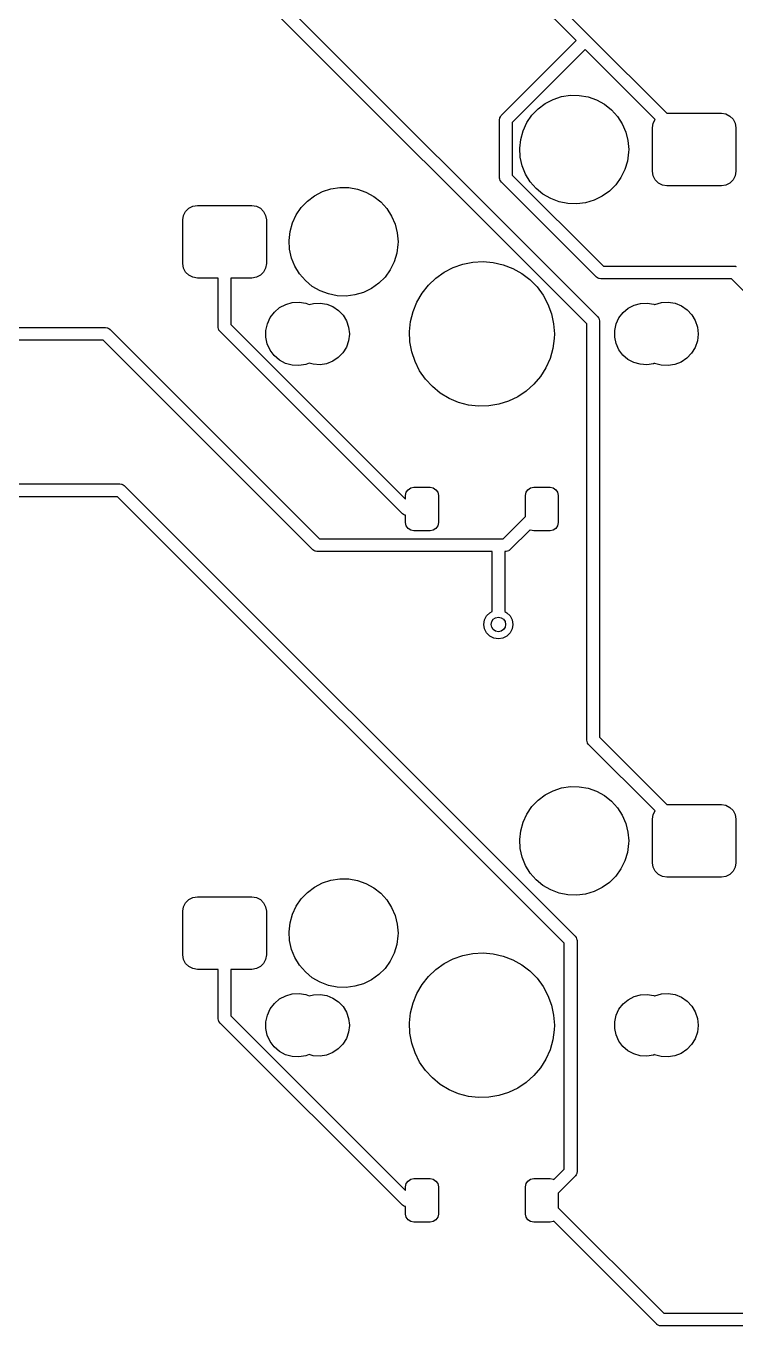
# Model space of a CAD drawing. Extents: x 50 to 376, y -141 to -43.
# Drawn here: x 140.61 to 160.16, y -138.59 to -102.77 of the extents above; entities that cross this region are included whole.
import ezdxf

# ---------------------------------------------------------------- set-up
doc = ezdxf.new("R2010")
doc.units = 0
doc.layers.add('BLACK', color=7, linetype='CONTINUOUS')

msp = doc.modelspace()

# ---------------------------------------------------------------- linework, layer by layer
at = {"layer": 'BLACK', "linetype": 'CONTINUOUS'}
for p, q in [((146.433, -100.862), (156.345, -110.774)), ((156.046, -110.97), (146.237, -101.161)), ((155.754, -103.17), (153.838, -101.254)), ((154.137, -101.058), (156.125, -103.046)), ((156.125, -103.046), (156.125, -103.046)), ((156.125, -103.046), (156.125, -103.046)), ((156.125, -103.046), (158.252, -105.172)), ((153.696, -105.227), (155.754, -103.17)), ((156.002, -103.417), (153.995, -105.424)), ((157.927, -105.343), (156.002, -103.417)), ((154.706, -105.05), (154.903, -104.903)), ((154.903, -104.903), (155.121, -104.789)), ((155.121, -104.789), (155.354, -104.713)), ((155.354, -104.713), (155.597, -104.676)), ((155.597, -104.676), (155.843, -104.679)), ((155.843, -104.679), (156.085, -104.722)), ((156.085, -104.722), (156.317, -104.804)), ((156.317, -104.804), (156.532, -104.923)), ((156.532, -104.923), (156.725, -105.075)), ((153.645, -105.351), (153.65, -105.308)), ((153.65, -105.308), (153.653, -105.303)), ((153.653, -105.299), (153.672, -105.267)), ((153.653, -105.303), (153.653, -105.299)), ((153.672, -105.267), (153.69, -105.234)), ((153.69, -105.234), (153.694, -105.231)), ((153.694, -105.231), (153.696, -105.227)), ((154.398, -105.431), (154.536, -105.228)), ((154.536, -105.228), (154.706, -105.05)), ((156.725, -105.075), (156.89, -105.257)), ((156.89, -105.257), (157.024, -105.463)), ((158.252, -105.172), (158.254, -105.172)), ((158.254, -105.172), (159.754, -105.172)), ((159.754, -105.172), (159.878, -105.192)), ((159.878, -105.192), (159.989, -105.248)), ((159.989, -105.248), (160.078, -105.337)), ((153.645, -106.947), (153.645, -105.351)), ((153.995, -105.424), (153.995, -106.875)), ((154.229, -105.891), (154.294, -105.654)), ((154.294, -105.654), (154.398, -105.431)), ((157.024, -105.463), (157.122, -105.689)), ((157.854, -105.572), (157.874, -105.448)), ((157.854, -106.772), (157.854, -105.572)), ((157.874, -105.448), (157.927, -105.343)), ((160.078, -105.337), (160.134, -105.448)), ((160.134, -105.448), (160.154, -105.572)), ((160.154, -105.572), (160.154, -106.772)), ((154.202, -106.135), (154.229, -105.891)), ((157.122, -105.689), (157.182, -105.927)), ((157.182, -105.927), (157.202, -106.172)), ((154.217, -106.381), (154.202, -106.135)), ((154.271, -106.621), (154.217, -106.381)), ((157.2, -106.245), (157.168, -106.489)), ((157.202, -106.172), (157.2, -106.245)), ((154.363, -106.848), (154.271, -106.621)), ((157.097, -106.724), (156.988, -106.945)), ((157.168, -106.489), (157.097, -106.724)), ((153.646, -106.952), (153.645, -106.947)), ((153.645, -106.956), (153.646, -106.952)), ((153.656, -106.992), (153.645, -106.956)), ((153.665, -107.028), (153.656, -106.992)), ((153.668, -107.032), (153.665, -107.028)), ((153.669, -107.036), (153.668, -107.032)), ((153.696, -107.071), (153.669, -107.036)), ((156.308, -109.683), (153.696, -107.071)), ((153.995, -106.875), (156.504, -109.384)), ((154.492, -107.058), (154.363, -106.848)), ((154.653, -107.244), (154.492, -107.058)), ((156.988, -106.945), (156.844, -107.144)), ((157.874, -106.896), (157.854, -106.772)), ((157.93, -107.007), (157.874, -106.896)), ((158.019, -107.096), (157.93, -107.007)), ((158.13, -107.152), (158.019, -107.096)), ((159.989, -107.096), (159.878, -107.152)), ((160.078, -107.007), (159.989, -107.096)), ((160.134, -106.896), (160.078, -107.007)), ((160.154, -106.772), (160.134, -106.896)), ((148.356, -107.59), (148.553, -107.443)), ((148.553, -107.443), (148.771, -107.329)), ((148.771, -107.329), (149.004, -107.253)), ((149.004, -107.253), (149.247, -107.216)), ((149.247, -107.216), (149.493, -107.219)), ((149.493, -107.219), (149.735, -107.262)), ((149.735, -107.262), (149.967, -107.344)), ((149.967, -107.344), (150.182, -107.463)), ((150.182, -107.463), (150.375, -107.615)), ((154.842, -107.401), (154.653, -107.244)), ((155.054, -107.525), (154.842, -107.401)), ((156.47, -107.46), (156.249, -107.569)), ((156.67, -107.318), (156.47, -107.46)), ((156.844, -107.144), (156.67, -107.318)), ((158.254, -107.172), (158.13, -107.152)), ((159.754, -107.172), (158.254, -107.172)), ((159.878, -107.152), (159.754, -107.172)), ((145.003, -107.877), (145.092, -107.788)), ((145.092, -107.788), (145.203, -107.732)), ((145.203, -107.732), (145.327, -107.712)), ((145.327, -107.712), (146.827, -107.712)), ((146.827, -107.712), (146.951, -107.732)), ((146.951, -107.732), (147.062, -107.788)), ((147.062, -107.788), (147.151, -107.877)), ((148.048, -107.971), (148.186, -107.768)), ((148.186, -107.768), (148.356, -107.59)), ((150.375, -107.615), (150.54, -107.797)), ((150.54, -107.797), (150.674, -108.003)), ((155.284, -107.612), (155.054, -107.525)), ((155.524, -107.661), (155.284, -107.612)), ((155.77, -107.67), (155.524, -107.661)), ((156.014, -107.639), (155.77, -107.67)), ((156.249, -107.569), (156.014, -107.639)), ((144.927, -108.112), (144.947, -107.988)), ((144.927, -109.312), (144.927, -108.112)), ((144.947, -107.988), (145.003, -107.877)), ((147.151, -107.877), (147.207, -107.988)), ((147.207, -107.988), (147.227, -108.112)), ((147.227, -108.112), (147.227, -109.312)), ((147.944, -108.194), (148.048, -107.971)), ((150.674, -108.003), (150.772, -108.229)), ((147.852, -108.675), (147.879, -108.431)), ((147.879, -108.431), (147.944, -108.194)), ((150.772, -108.229), (150.832, -108.467)), ((150.832, -108.467), (150.852, -108.712)), ((147.867, -108.921), (147.852, -108.675)), ((150.85, -108.785), (150.818, -109.029)), ((150.852, -108.712), (150.85, -108.785)), ((147.921, -109.161), (147.867, -108.921)), ((148.013, -109.388), (147.921, -109.161)), ((150.818, -109.029), (150.747, -109.264)), ((144.947, -109.436), (144.927, -109.312)), ((145.003, -109.547), (144.947, -109.436)), ((145.092, -109.636), (145.003, -109.547)), ((147.151, -109.547), (147.062, -109.636)), ((147.207, -109.436), (147.151, -109.547)), ((147.227, -109.312), (147.207, -109.436)), ((148.142, -109.598), (148.013, -109.388)), ((148.303, -109.784), (148.142, -109.598)), ((150.638, -109.485), (150.494, -109.684)), ((150.747, -109.264), (150.638, -109.485)), ((151.891, -109.716), (152.12, -109.552)), ((152.12, -109.552), (152.37, -109.422)), ((152.37, -109.422), (152.636, -109.329)), ((152.636, -109.329), (152.912, -109.274)), ((152.912, -109.274), (153.193, -109.258)), ((153.193, -109.258), (153.474, -109.283)), ((153.474, -109.283), (153.748, -109.346)), ((153.748, -109.346), (154.011, -109.448)), ((154.011, -109.448), (154.257, -109.585)), ((154.257, -109.585), (154.481, -109.756)), ((156.504, -109.384), (160.105, -109.384)), ((160.105, -109.384), (160.148, -109.389)), ((160.148, -109.389), (160.152, -109.392)), ((160.152, -109.392), (160.157, -109.392)), ((145.203, -109.692), (145.092, -109.636)), ((145.327, -109.712), (145.203, -109.692)), ((145.902, -109.712), (145.327, -109.712)), ((145.902, -111.066), (145.902, -109.712)), ((146.827, -109.712), (146.252, -109.712)), ((146.252, -109.712), (146.252, -110.993)), ((146.951, -109.692), (146.827, -109.712)), ((147.062, -109.636), (146.951, -109.692)), ((148.492, -109.941), (148.303, -109.784)), ((148.704, -110.065), (148.492, -109.941)), ((150.32, -109.858), (150.12, -110)), ((150.494, -109.684), (150.32, -109.858)), ((151.513, -110.131), (151.687, -109.91)), ((151.687, -109.91), (151.891, -109.716)), ((154.481, -109.756), (154.678, -109.957)), ((154.678, -109.957), (154.846, -110.184)), ((156.312, -109.685), (156.308, -109.683)), ((156.315, -109.689), (156.312, -109.685)), ((156.347, -109.706), (156.315, -109.689)), ((156.379, -109.726), (156.347, -109.706)), ((156.384, -109.726), (156.379, -109.726)), ((156.388, -109.728), (156.384, -109.726)), ((156.432, -109.734), (156.388, -109.728)), ((160.032, -109.734), (156.432, -109.734)), ((176.977, -126.679), (160.032, -109.734)), ((148.934, -110.152), (148.704, -110.065)), ((149.174, -110.201), (148.934, -110.152)), ((149.42, -110.21), (149.174, -110.201)), ((149.664, -110.179), (149.42, -110.21)), ((149.899, -110.109), (149.664, -110.179)), ((150.12, -110), (149.899, -110.109)), ((151.371, -110.375), (151.513, -110.131)), ((154.846, -110.184), (154.979, -110.431)), ((147.334, -110.799), (147.448, -110.649)), ((147.448, -110.649), (147.593, -110.527)), ((147.593, -110.527), (147.76, -110.438)), ((147.76, -110.438), (147.942, -110.388)), ((147.942, -110.388), (148.131, -110.378)), ((148.131, -110.378), (148.317, -110.409)), ((148.317, -110.409), (148.408, -110.445)), ((148.408, -110.445), (148.526, -110.413)), ((148.526, -110.413), (148.709, -110.403)), ((148.709, -110.403), (148.891, -110.433)), ((148.891, -110.433), (149.061, -110.501)), ((149.061, -110.501), (149.213, -110.605)), ((149.213, -110.605), (149.339, -110.738)), ((151.198, -110.909), (151.266, -110.636)), ((151.266, -110.636), (151.371, -110.375)), ((154.979, -110.431), (155.077, -110.696)), ((156.935, -110.812), (157.046, -110.666)), ((157.046, -110.666), (157.187, -110.547)), ((157.187, -110.547), (157.349, -110.462)), ((157.349, -110.462), (157.526, -110.413)), ((157.526, -110.413), (157.709, -110.403)), ((157.709, -110.403), (157.891, -110.433)), ((157.891, -110.433), (157.913, -110.442)), ((157.913, -110.442), (157.92, -110.438)), ((157.92, -110.438), (158.102, -110.388)), ((158.102, -110.388), (158.291, -110.378)), ((158.291, -110.378), (158.477, -110.409)), ((158.477, -110.409), (158.653, -110.479)), ((158.653, -110.479), (158.809, -110.586)), ((158.809, -110.586), (158.939, -110.723)), ((146.252, -110.993), (151.062, -115.803)), ((147.212, -111.154), (147.254, -110.97)), ((147.254, -110.97), (147.334, -110.799)), ((149.339, -110.738), (149.434, -110.895)), ((149.434, -110.895), (149.492, -111.069)), ((151.169, -111.189), (151.198, -110.909)), ((155.077, -110.696), (155.136, -110.971)), ((155.136, -110.971), (155.156, -111.252)), ((156.046, -122.439), (156.046, -110.97)), ((156.345, -110.774), (156.372, -110.809)), ((156.372, -110.809), (156.373, -110.813)), ((156.373, -110.813), (156.376, -110.817)), ((156.376, -110.817), (156.385, -110.853)), ((156.385, -110.853), (156.396, -110.889)), ((156.396, -110.889), (156.395, -110.893)), ((156.395, -110.893), (156.396, -110.898)), ((156.396, -110.898), (156.396, -122.367)), ((156.817, -111.157), (156.857, -110.978)), ((156.857, -110.978), (156.935, -110.812)), ((158.939, -110.723), (159.036, -110.885)), ((159.036, -110.885), (159.097, -111.064)), ((136.212, -111.077), (142.802, -111.077)), ((142.802, -111.077), (142.846, -111.082)), ((142.846, -111.082), (142.85, -111.085)), ((142.85, -111.085), (142.855, -111.085)), ((142.855, -111.085), (142.887, -111.104)), ((142.887, -111.104), (142.919, -111.122)), ((142.919, -111.122), (142.922, -111.126)), ((142.922, -111.126), (142.926, -111.128)), ((142.926, -111.128), (148.693, -116.896)), ((145.903, -111.07), (145.902, -111.066)), ((145.902, -111.075), (145.903, -111.07)), ((145.913, -111.111), (145.902, -111.075)), ((145.922, -111.147), (145.913, -111.111)), ((145.925, -111.15), (145.922, -111.147)), ((145.926, -111.155), (145.925, -111.15)), ((145.953, -111.19), (145.926, -111.155)), ((150.965, -116.202), (145.953, -111.19)), ((147.212, -111.343), (147.212, -111.154)), ((147.252, -111.528), (147.212, -111.343)), ((149.512, -111.258), (149.491, -111.44)), ((149.492, -111.069), (149.512, -111.252)), ((149.512, -111.252), (149.512, -111.258)), ((151.18, -111.471), (151.169, -111.189)), ((155.152, -111.377), (155.114, -111.656)), ((155.156, -111.252), (155.152, -111.377)), ((156.817, -111.341), (156.817, -111.157)), ((156.855, -111.52), (156.817, -111.341)), ((159.117, -111.258), (159.095, -111.446)), ((159.097, -111.064), (159.117, -111.252)), ((159.117, -111.252), (159.117, -111.258)), ((142.73, -111.427), (136.212, -111.427)), ((148.497, -117.194), (142.73, -111.427)), ((147.33, -111.7), (147.252, -111.528)), ((147.444, -111.851), (147.33, -111.7)), ((149.431, -111.614), (149.335, -111.771)), ((149.491, -111.44), (149.431, -111.614)), ((151.231, -111.748), (151.18, -111.471)), ((151.32, -112.015), (151.231, -111.748)), ((155.114, -111.656), (155.038, -111.927)), ((156.932, -111.687), (156.855, -111.52)), ((157.042, -111.834), (156.932, -111.687)), ((159.034, -111.625), (158.935, -111.786)), ((159.095, -111.446), (159.034, -111.625)), ((147.588, -111.974), (147.444, -111.851)), ((147.754, -112.063), (147.588, -111.974)), ((147.936, -112.115), (147.754, -112.063)), ((148.125, -112.126), (147.936, -112.115)), ((148.311, -112.096), (148.125, -112.126)), ((148.408, -112.058), (148.311, -112.096)), ((148.52, -112.09), (148.408, -112.058)), ((148.704, -112.101), (148.52, -112.09)), ((148.885, -112.072), (148.704, -112.101)), ((149.056, -112.005), (148.885, -112.072)), ((149.208, -111.903), (149.056, -112.005)), ((149.335, -111.771), (149.208, -111.903)), ((151.446, -112.267), (151.32, -112.015)), ((155.038, -111.927), (154.924, -112.185)), ((157.182, -111.953), (157.042, -111.834)), ((157.344, -112.04), (157.182, -111.953)), ((157.52, -112.09), (157.344, -112.04)), ((157.704, -112.101), (157.52, -112.09)), ((157.885, -112.072), (157.704, -112.101)), ((157.911, -112.062), (157.885, -112.072)), ((157.914, -112.063), (157.911, -112.062)), ((158.096, -112.115), (157.914, -112.063)), ((158.285, -112.126), (158.096, -112.115)), ((158.471, -112.096), (158.285, -112.126)), ((158.647, -112.027), (158.471, -112.096)), ((158.804, -111.922), (158.647, -112.027)), ((158.935, -111.786), (158.804, -111.922)), ((151.606, -112.499), (151.446, -112.267)), ((154.775, -112.424), (154.594, -112.64)), ((154.924, -112.185), (154.775, -112.424)), ((151.797, -112.705), (151.606, -112.499)), ((152.015, -112.883), (151.797, -112.705)), ((154.384, -112.827), (154.15, -112.984)), ((154.594, -112.64), (154.384, -112.827)), ((152.257, -113.029), (152.015, -112.883)), ((152.516, -113.138), (152.257, -113.029)), ((152.788, -113.211), (152.516, -113.138)), ((153.627, -113.191), (153.35, -113.237)), ((153.896, -113.106), (153.627, -113.191)), ((154.15, -112.984), (153.896, -113.106)), ((153.068, -113.244), (152.788, -113.211)), ((153.35, -113.237), (153.068, -113.244)), ((123.103, -115.387), (143.197, -115.387)), ((143.197, -115.387), (143.241, -115.393)), ((143.241, -115.393), (143.245, -115.395)), ((143.245, -115.395), (143.25, -115.395)), ((143.25, -115.395), (143.282, -115.415)), ((143.282, -115.415), (143.314, -115.432)), ((143.314, -115.432), (143.317, -115.436)), ((143.317, -115.436), (143.321, -115.438)), ((143.321, -115.438), (155.728, -127.846)), ((151.062, -115.703), (151.079, -115.617)), ((151.062, -115.803), (151.062, -115.703)), ((151.079, -115.617), (151.128, -115.544)), ((151.128, -115.544), (151.201, -115.495)), ((151.201, -115.495), (151.287, -115.478)), ((151.287, -115.478), (151.737, -115.478)), ((151.737, -115.478), (151.823, -115.495)), ((151.823, -115.495), (151.896, -115.544)), ((151.896, -115.544), (151.945, -115.617)), ((151.945, -115.617), (151.962, -115.703)), ((151.962, -115.703), (151.962, -116.453)), ((154.362, -115.703), (154.379, -115.617)), ((154.362, -116.281), (154.362, -115.703)), ((154.379, -115.617), (154.428, -115.544)), ((154.428, -115.544), (154.501, -115.495)), ((154.501, -115.495), (154.587, -115.478)), ((154.587, -115.478), (155.037, -115.478)), ((155.037, -115.478), (155.123, -115.495)), ((155.123, -115.495), (155.196, -115.544)), ((155.196, -115.544), (155.245, -115.617)), ((155.245, -115.617), (155.262, -115.703)), ((155.262, -115.703), (155.262, -116.453)), ((143.125, -115.737), (123.176, -115.737)), ((155.43, -128.042), (143.125, -115.737)), ((150.969, -116.204), (150.965, -116.202)), ((150.972, -116.208), (150.969, -116.204)), ((151.005, -116.226), (150.972, -116.208)), ((151.037, -116.245), (151.005, -116.226)), ((151.041, -116.245), (151.037, -116.245)), ((151.046, -116.248), (151.041, -116.245)), ((151.062, -116.25), (151.046, -116.248)), ((151.062, -116.453), (151.062, -116.25)), ((153.747, -116.896), (154.362, -116.281)), ((151.079, -116.539), (151.062, -116.453)), ((151.128, -116.612), (151.079, -116.539)), ((151.201, -116.661), (151.128, -116.612)), ((151.287, -116.678), (151.201, -116.661)), ((151.737, -116.678), (151.287, -116.678)), ((151.823, -116.661), (151.737, -116.678)), ((151.896, -116.612), (151.823, -116.661)), ((151.945, -116.539), (151.896, -116.612)), ((151.962, -116.453), (151.945, -116.539)), ((154.486, -116.651), (153.943, -117.194)), ((154.501, -116.661), (154.486, -116.651)), ((154.587, -116.678), (154.501, -116.661)), ((155.037, -116.678), (154.587, -116.678)), ((155.123, -116.661), (155.037, -116.678)), ((155.196, -116.612), (155.123, -116.661)), ((155.245, -116.539), (155.196, -116.612)), ((155.262, -116.453), (155.245, -116.539)), ((148.693, -116.896), (153.747, -116.896)), ((148.501, -117.197), (148.497, -117.194)), ((148.504, -117.201), (148.501, -117.197)), ((148.537, -117.218), (148.504, -117.201)), ((148.569, -117.238), (148.537, -117.218)), ((148.573, -117.238), (148.569, -117.238)), ((148.577, -117.24), (148.573, -117.238)), ((148.621, -117.246), (148.577, -117.24)), ((153.439, -117.246), (148.621, -117.246)), ((153.439, -118.903), (153.439, -117.246)), ((153.819, -117.246), (153.789, -117.246)), ((153.789, -117.246), (153.789, -118.903)), ((153.824, -117.244), (153.819, -117.246)), ((153.829, -117.245), (153.824, -117.244)), ((153.864, -117.235), (153.829, -117.245)), ((153.9, -117.226), (153.864, -117.235)), ((153.904, -117.223), (153.9, -117.226)), ((153.908, -117.221), (153.904, -117.223)), ((153.943, -117.194), (153.908, -117.221)), ((153.379, -118.934), (153.439, -118.903)), ((153.789, -118.903), (153.849, -118.934)), ((153.214, -119.257), (153.233, -119.134)), ((153.233, -119.381), (153.214, -119.257)), ((153.233, -119.134), (153.29, -119.022)), ((153.29, -119.022), (153.379, -118.934)), ((153.849, -118.934), (153.938, -119.022)), ((153.938, -119.022), (153.994, -119.134)), ((153.994, -119.134), (154.014, -119.257)), ((154.014, -119.257), (153.994, -119.381)), ((153.29, -119.493), (153.233, -119.381)), ((153.379, -119.581), (153.29, -119.493)), ((153.49, -119.638), (153.379, -119.581)), ((153.614, -119.657), (153.49, -119.638)), ((153.738, -119.638), (153.614, -119.657)), ((153.849, -119.581), (153.738, -119.638)), ((153.938, -119.493), (153.849, -119.581)), ((153.994, -119.381), (153.938, -119.493)), ((156.047, -122.444), (156.046, -122.439)), ((156.046, -122.448), (156.047, -122.444)), ((156.057, -122.484), (156.046, -122.448)), ((156.066, -122.52), (156.057, -122.484)), ((156.396, -122.367), (158.252, -124.222)), ((156.069, -122.524), (156.066, -122.52)), ((156.07, -122.528), (156.069, -122.524)), ((156.097, -122.563), (156.07, -122.528)), ((157.927, -124.393), (156.097, -122.563)), ((154.903, -123.953), (155.121, -123.839)), ((155.121, -123.839), (155.354, -123.763)), ((155.354, -123.763), (155.597, -123.726)), ((155.597, -123.726), (155.843, -123.729)), ((155.843, -123.729), (156.085, -123.772)), ((156.085, -123.772), (156.317, -123.854)), ((156.317, -123.854), (156.532, -123.973)), ((154.398, -124.481), (154.536, -124.278)), ((154.536, -124.278), (154.706, -124.1)), ((154.706, -124.1), (154.903, -123.953)), ((156.532, -123.973), (156.725, -124.125)), ((156.725, -124.125), (156.89, -124.307)), ((158.252, -124.222), (158.254, -124.222)), ((158.254, -124.222), (159.754, -124.222)), ((159.754, -124.222), (159.878, -124.242)), ((159.878, -124.242), (159.989, -124.298)), ((159.989, -124.298), (160.078, -124.387)), ((154.294, -124.704), (154.398, -124.481)), ((156.89, -124.307), (157.024, -124.513)), ((157.024, -124.513), (157.122, -124.739)), ((157.854, -124.622), (157.874, -124.498)), ((157.854, -125.822), (157.854, -124.622)), ((157.874, -124.498), (157.927, -124.393)), ((160.078, -124.387), (160.134, -124.498)), ((160.134, -124.498), (160.154, -124.622)), ((160.154, -124.622), (160.154, -125.822)), ((154.202, -125.185), (154.229, -124.941)), ((154.229, -124.941), (154.294, -124.704)), ((157.122, -124.739), (157.182, -124.977)), ((157.182, -124.977), (157.202, -125.222)), ((154.217, -125.431), (154.202, -125.185)), ((157.2, -125.295), (157.168, -125.539)), ((157.202, -125.222), (157.2, -125.295)), ((154.271, -125.671), (154.217, -125.431)), ((154.363, -125.898), (154.271, -125.671)), ((157.168, -125.539), (157.097, -125.774)), ((154.492, -126.108), (154.363, -125.898)), ((156.988, -125.995), (156.844, -126.194)), ((157.097, -125.774), (156.988, -125.995)), ((157.874, -125.946), (157.854, -125.822)), ((157.93, -126.057), (157.874, -125.946)), ((158.019, -126.146), (157.93, -126.057)), ((160.078, -126.057), (159.989, -126.146)), ((160.134, -125.946), (160.078, -126.057)), ((160.154, -125.822), (160.134, -125.946)), ((148.553, -126.493), (148.771, -126.379)), ((148.771, -126.379), (149.004, -126.303)), ((149.004, -126.303), (149.247, -126.266)), ((149.247, -126.266), (149.493, -126.269)), ((149.493, -126.269), (149.735, -126.312)), ((149.735, -126.312), (149.967, -126.394)), ((149.967, -126.394), (150.182, -126.513)), ((154.653, -126.294), (154.492, -126.108)), ((154.842, -126.451), (154.653, -126.294)), ((156.67, -126.368), (156.47, -126.51)), ((156.844, -126.194), (156.67, -126.368)), ((158.13, -126.202), (158.019, -126.146)), ((158.254, -126.222), (158.13, -126.202)), ((159.754, -126.222), (158.254, -126.222)), ((159.878, -126.202), (159.754, -126.222)), ((159.989, -126.146), (159.878, -126.202)), ((145.092, -126.838), (145.203, -126.782)), ((145.203, -126.782), (145.327, -126.762)), ((145.327, -126.762), (146.827, -126.762)), ((146.827, -126.762), (146.951, -126.782)), ((146.951, -126.782), (147.062, -126.838)), ((148.186, -126.818), (148.356, -126.64)), ((148.356, -126.64), (148.553, -126.493)), ((150.182, -126.513), (150.375, -126.665)), ((150.375, -126.665), (150.54, -126.847)), ((155.054, -126.575), (154.842, -126.451)), ((155.284, -126.662), (155.054, -126.575)), ((155.524, -126.711), (155.284, -126.662)), ((155.77, -126.72), (155.524, -126.711)), ((156.014, -126.689), (155.77, -126.72)), ((156.249, -126.619), (156.014, -126.689)), ((156.47, -126.51), (156.249, -126.619)), ((144.927, -127.162), (144.947, -127.038)), ((144.927, -128.362), (144.927, -127.162)), ((144.947, -127.038), (145.003, -126.927)), ((145.003, -126.927), (145.092, -126.838)), ((147.062, -126.838), (147.151, -126.927)), ((147.151, -126.927), (147.207, -127.038)), ((147.207, -127.038), (147.227, -127.162)), ((147.227, -127.162), (147.227, -128.362)), ((147.944, -127.244), (148.048, -127.021)), ((148.048, -127.021), (148.186, -126.818)), ((150.54, -126.847), (150.674, -127.053)), ((150.674, -127.053), (150.772, -127.279)), ((147.852, -127.725), (147.879, -127.481)), ((147.879, -127.481), (147.944, -127.244)), ((150.772, -127.279), (150.832, -127.517)), ((150.832, -127.517), (150.852, -127.762)), ((147.867, -127.971), (147.852, -127.725)), ((150.85, -127.835), (150.818, -128.079)), ((150.852, -127.762), (150.85, -127.835)), ((155.728, -127.846), (155.755, -127.88)), ((155.755, -127.88), (155.757, -127.885)), ((147.921, -128.211), (147.867, -127.971)), ((148.013, -128.438), (147.921, -128.211)), ((150.818, -128.079), (150.747, -128.314)), ((155.43, -134.263), (155.43, -128.042)), ((155.757, -127.885), (155.76, -127.888)), ((155.76, -127.888), (155.769, -127.925)), ((155.769, -127.925), (155.779, -127.96)), ((155.779, -127.96), (155.778, -127.965)), ((155.778, -127.965), (155.78, -127.969)), ((155.78, -127.969), (155.78, -134.335)), ((144.947, -128.486), (144.927, -128.362)), ((145.003, -128.597), (144.947, -128.486)), ((145.092, -128.686), (145.003, -128.597)), ((147.151, -128.597), (147.062, -128.686)), ((147.207, -128.486), (147.151, -128.597)), ((147.227, -128.362), (147.207, -128.486)), ((148.142, -128.648), (148.013, -128.438)), ((150.638, -128.535), (150.494, -128.734)), ((150.747, -128.314), (150.638, -128.535)), ((152.12, -128.602), (152.37, -128.472)), ((152.37, -128.472), (152.636, -128.379)), ((152.636, -128.379), (152.912, -128.324)), ((152.912, -128.324), (153.193, -128.308)), ((153.193, -128.308), (153.474, -128.333)), ((153.474, -128.333), (153.748, -128.396)), ((153.748, -128.396), (154.011, -128.498)), ((154.011, -128.498), (154.257, -128.635)), ((145.203, -128.742), (145.092, -128.686)), ((145.327, -128.762), (145.203, -128.742)), ((145.902, -128.762), (145.327, -128.762)), ((145.902, -130.116), (145.902, -128.762)), ((146.827, -128.762), (146.252, -128.762)), ((146.252, -128.762), (146.252, -130.043)), ((146.951, -128.742), (146.827, -128.762)), ((147.062, -128.686), (146.951, -128.742)), ((148.303, -128.834), (148.142, -128.648)), ((148.492, -128.991), (148.303, -128.834)), ((150.32, -128.908), (150.12, -129.05)), ((150.494, -128.734), (150.32, -128.908)), ((151.687, -128.96), (151.891, -128.766)), ((151.891, -128.766), (152.12, -128.602)), ((154.257, -128.635), (154.481, -128.806)), ((154.481, -128.806), (154.678, -129.007)), ((148.704, -129.115), (148.492, -128.991)), ((148.934, -129.202), (148.704, -129.115)), ((149.174, -129.251), (148.934, -129.202)), ((149.42, -129.26), (149.174, -129.251)), ((149.664, -129.229), (149.42, -129.26)), ((149.899, -129.159), (149.664, -129.229)), ((150.12, -129.05), (149.899, -129.159)), ((151.371, -129.425), (151.513, -129.181)), ((151.513, -129.181), (151.687, -128.96)), ((154.678, -129.007), (154.846, -129.234)), ((154.846, -129.234), (154.979, -129.481)), ((147.448, -129.699), (147.593, -129.577)), ((147.593, -129.577), (147.76, -129.488)), ((147.76, -129.488), (147.942, -129.438)), ((147.942, -129.438), (148.131, -129.428)), ((148.131, -129.428), (148.317, -129.459)), ((148.317, -129.459), (148.408, -129.495)), ((148.408, -129.495), (148.526, -129.463)), ((148.526, -129.463), (148.709, -129.453)), ((148.709, -129.453), (148.891, -129.483)), ((148.891, -129.483), (149.061, -129.551)), ((149.061, -129.551), (149.213, -129.655)), ((149.213, -129.655), (149.339, -129.788)), ((151.266, -129.686), (151.371, -129.425)), ((154.979, -129.481), (155.077, -129.746)), ((157.046, -129.716), (157.187, -129.597)), ((157.187, -129.597), (157.349, -129.512)), ((157.349, -129.512), (157.526, -129.463)), ((157.526, -129.463), (157.709, -129.453)), ((157.709, -129.453), (157.891, -129.483)), ((157.891, -129.483), (157.913, -129.492)), ((157.913, -129.492), (157.92, -129.488)), ((157.92, -129.488), (158.102, -129.438)), ((158.102, -129.438), (158.291, -129.428)), ((158.291, -129.428), (158.477, -129.459)), ((158.477, -129.459), (158.653, -129.529)), ((158.653, -129.529), (158.809, -129.636)), ((158.809, -129.636), (158.939, -129.773)), ((147.212, -130.204), (147.254, -130.02)), ((147.254, -130.02), (147.334, -129.849)), ((147.334, -129.849), (147.448, -129.699)), ((149.339, -129.788), (149.434, -129.945)), ((149.434, -129.945), (149.492, -130.119)), ((151.169, -130.239), (151.198, -129.959)), ((151.198, -129.959), (151.266, -129.686)), ((155.077, -129.746), (155.136, -130.021)), ((155.136, -130.021), (155.156, -130.302)), ((156.817, -130.207), (156.857, -130.028)), ((156.857, -130.028), (156.935, -129.862)), ((156.935, -129.862), (157.046, -129.716)), ((158.939, -129.773), (159.036, -129.935)), ((159.036, -129.935), (159.097, -130.114)), ((145.903, -130.12), (145.902, -130.116)), ((145.902, -130.125), (145.903, -130.12)), ((145.913, -130.161), (145.902, -130.125)), ((145.922, -130.197), (145.913, -130.161)), ((145.925, -130.2), (145.922, -130.197)), ((145.926, -130.205), (145.925, -130.2)), ((145.953, -130.24), (145.926, -130.205)), ((150.965, -135.252), (145.953, -130.24)), ((146.252, -130.043), (151.062, -134.853)), ((147.212, -130.393), (147.212, -130.204)), ((149.512, -130.308), (149.491, -130.49)), ((149.492, -130.119), (149.512, -130.302)), ((149.512, -130.302), (149.512, -130.308)), ((151.18, -130.521), (151.169, -130.239)), ((155.156, -130.302), (155.152, -130.427)), ((156.817, -130.391), (156.817, -130.207)), ((159.117, -130.308), (159.095, -130.496)), ((159.097, -130.114), (159.117, -130.302)), ((159.117, -130.302), (159.117, -130.308)), ((147.252, -130.578), (147.212, -130.393)), ((147.33, -130.75), (147.252, -130.578)), ((149.431, -130.664), (149.335, -130.821)), ((149.491, -130.49), (149.431, -130.664)), ((151.231, -130.798), (151.18, -130.521)), ((155.114, -130.706), (155.038, -130.977)), ((155.152, -130.427), (155.114, -130.706)), ((156.855, -130.57), (156.817, -130.391)), ((156.932, -130.737), (156.855, -130.57)), ((157.042, -130.884), (156.932, -130.737)), ((159.034, -130.675), (158.935, -130.836)), ((159.095, -130.496), (159.034, -130.675)), ((147.444, -130.901), (147.33, -130.75)), ((147.588, -131.024), (147.444, -130.901)), ((147.754, -131.113), (147.588, -131.024)), ((149.056, -131.055), (148.885, -131.122)), ((149.208, -130.953), (149.056, -131.055)), ((149.335, -130.821), (149.208, -130.953)), ((151.32, -131.065), (151.231, -130.798)), ((151.446, -131.317), (151.32, -131.065)), ((155.038, -130.977), (154.924, -131.235)), ((157.182, -131.003), (157.042, -130.884)), ((157.344, -131.09), (157.182, -131.003)), ((157.52, -131.14), (157.344, -131.09)), ((158.647, -131.077), (158.471, -131.146)), ((158.804, -130.972), (158.647, -131.077)), ((158.935, -130.836), (158.804, -130.972)), ((147.936, -131.165), (147.754, -131.113)), ((148.125, -131.176), (147.936, -131.165)), ((148.311, -131.146), (148.125, -131.176)), ((148.408, -131.108), (148.311, -131.146)), ((148.52, -131.14), (148.408, -131.108)), ((148.704, -131.151), (148.52, -131.14)), ((148.885, -131.122), (148.704, -131.151)), ((151.606, -131.549), (151.446, -131.317)), ((154.924, -131.235), (154.775, -131.474)), ((157.704, -131.151), (157.52, -131.14)), ((157.885, -131.122), (157.704, -131.151)), ((157.911, -131.112), (157.885, -131.122)), ((157.914, -131.113), (157.911, -131.112)), ((158.096, -131.165), (157.914, -131.113)), ((158.285, -131.176), (158.096, -131.165)), ((158.471, -131.146), (158.285, -131.176)), ((151.797, -131.755), (151.606, -131.549)), ((152.015, -131.933), (151.797, -131.755)), ((154.594, -131.69), (154.384, -131.877)), ((154.775, -131.474), (154.594, -131.69)), ((152.257, -132.079), (152.015, -131.933)), ((152.516, -132.188), (152.257, -132.079)), ((153.896, -132.156), (153.627, -132.241)), ((154.15, -132.034), (153.896, -132.156)), ((154.384, -131.877), (154.15, -132.034)), ((152.788, -132.261), (152.516, -132.188)), ((153.068, -132.294), (152.788, -132.261)), ((153.35, -132.287), (153.068, -132.294)), ((153.627, -132.241), (153.35, -132.287)), ((155.138, -134.555), (155.43, -134.263)), ((151.062, -134.753), (151.079, -134.667)), ((151.079, -134.667), (151.128, -134.594)), ((151.128, -134.594), (151.201, -134.545)), ((151.201, -134.545), (151.287, -134.528)), ((151.287, -134.528), (151.737, -134.528)), ((151.737, -134.528), (151.823, -134.545)), ((151.823, -134.545), (151.896, -134.594)), ((151.896, -134.594), (151.945, -134.667)), ((151.945, -134.667), (151.962, -134.753)), ((154.362, -134.753), (154.379, -134.667)), ((154.379, -134.667), (154.428, -134.594)), ((154.428, -134.594), (154.501, -134.545)), ((154.501, -134.545), (154.587, -134.528)), ((154.587, -134.528), (155.037, -134.528)), ((155.037, -134.528), (155.123, -134.545)), ((155.123, -134.545), (155.138, -134.555)), ((155.728, -134.459), (155.262, -134.925)), ((155.731, -134.455), (155.728, -134.459)), ((155.735, -134.452), (155.731, -134.455)), ((155.752, -134.42), (155.735, -134.452)), ((155.772, -134.388), (155.752, -134.42)), ((155.774, -134.379), (155.772, -134.383)), ((155.772, -134.383), (155.772, -134.388)), ((155.78, -134.335), (155.774, -134.379)), ((151.062, -134.853), (151.062, -134.753)), ((151.962, -134.753), (151.962, -135.503)), ((154.362, -135.503), (154.362, -134.753)), ((155.262, -134.925), (155.262, -135.331)), ((150.969, -135.254), (150.965, -135.252)), ((150.972, -135.258), (150.969, -135.254)), ((151.005, -135.276), (150.972, -135.258)), ((151.037, -135.295), (151.005, -135.276)), ((151.041, -135.295), (151.037, -135.295)), ((151.046, -135.298), (151.041, -135.295)), ((151.062, -135.3), (151.046, -135.298)), ((151.062, -135.503), (151.062, -135.3)), ((155.262, -135.331), (158.171, -138.239)), ((151.079, -135.589), (151.062, -135.503)), ((151.128, -135.662), (151.079, -135.589)), ((151.201, -135.711), (151.128, -135.662)), ((151.287, -135.728), (151.201, -135.711)), ((151.737, -135.728), (151.287, -135.728)), ((151.823, -135.711), (151.737, -135.728)), ((151.896, -135.662), (151.823, -135.711)), ((151.945, -135.589), (151.896, -135.662)), ((151.962, -135.503), (151.945, -135.589)), ((154.379, -135.589), (154.362, -135.503)), ((154.428, -135.662), (154.379, -135.589)), ((154.501, -135.711), (154.428, -135.662)), ((154.587, -135.728), (154.501, -135.711)), ((155.037, -135.728), (154.587, -135.728)), ((155.123, -135.711), (155.037, -135.728)), ((155.138, -135.701), (155.123, -135.711)), ((157.974, -138.538), (155.138, -135.701)), ((158.171, -138.239), (173.687, -138.239)), ((157.978, -138.54), (157.974, -138.538)), ((157.981, -138.544), (157.978, -138.54)), ((158.014, -138.562), (157.981, -138.544)), ((158.046, -138.581), (158.014, -138.562)), ((158.051, -138.581), (158.046, -138.581)), ((158.055, -138.584), (158.051, -138.581)), ((158.098, -138.589), (158.055, -138.584)), ((179.536, -138.589), (158.098, -138.589))]:
    msp.add_line(p, q, dxfattribs=at)
at = {"layer": 'BLACK'}
msp.add_circle((153.614, -119.257), 0.2, dxfattribs=at)

doc.saveas('drawing.dxf')
